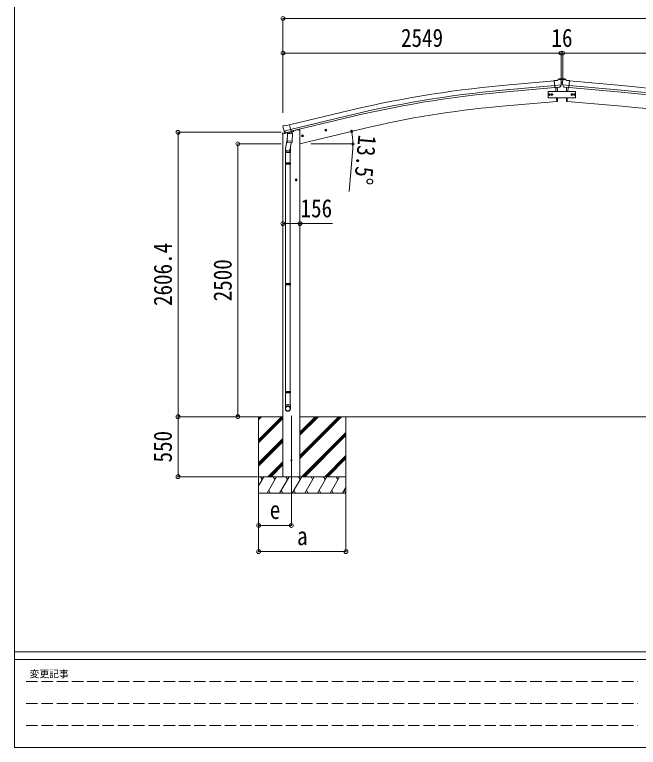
# Model space of a CAD drawing. Units: millimetres at full size. Extents: x -9783 to 33754, y -10064 to 6752.
# Drawn here: x -9783 to -4068, y -6828 to -114 of the extents above; entities that cross this region are included whole.
import ezdxf
from ezdxf.enums import TextEntityAlignment as Align

# ---------------------------------------------------------------- set-up
doc = ezdxf.new("R2010")
doc.units = ezdxf.units.MM
doc.header["$LTSCALE"] = 35
doc.header["$PDMODE"] = 32
doc.header["$PDSIZE"] = 35
doc.linetypes.add('DASHED3', pattern=[4, 3, -1])
for name, color, linetype, lineweight in [('0-0_0', 7, 'Continuous', 9), ('0-1_本体', 4, 'Continuous', 9), ('0-2_部品', 7, 'Continuous', 9), ('0-7_合掌部品', 3, 'Continuous', 9), ('0-8_PARTS2', 2, 'Continuous', 9), ('0-A_寸法', 6, 'Continuous', 9), ('F-0_240', 7, 'Continuous', 9)]:
    doc.layers.add(name, color=color, linetype=linetype, lineweight=lineweight)
doc.styles.add('ＭＳ ゴシック', font='')
doc.styles.get('ＭＳ ゴシック').set_extended_font_data('MS Gothic')

msp = doc.modelspace()

# ---------------------------------------------------------------- linework, layer by layer
at = {"layer": '0-0_0'}
for p, q in [((-7921.68, -3798.38), (-7325.35, -3798.38)), ((-7547.6, -3798.38), (-7547.6, -4498.38)), ((-7547.6, -4009.61), (-7336.37, -3798.38)), ((-7547.6, -3825.76), (-7520.21, -3798.38)), ((-7547.6, -3811.62), (-7534.36, -3798.38)), ((-7547.6, -4023.75), (-7325.35, -3801.5)), ((-7547.6, -4037.89), (-7325.35, -3815.64)), ((-7169.85, -4180.64), (-6787.58, -3798.38)), ((-7169.85, -4152.36), (-6815.87, -3798.38)), ((-7169.85, -4166.5), (-6801.72, -3798.38)), ((-7169.85, -3968.51), (-6999.71, -3798.38)), ((-7169.85, -3954.37), (-7013.86, -3798.38)), ((-7169.85, -3940.23), (-7028, -3798.38)), ((-7169.47, -3798.38), (-2366.47, -3798.38)), ((-2366.22, -3798.38), (-7169.22, -3798.38)), ((-6747.6, -3798.38), (-6747.6, -4498.38)), ((-7153.74, -4348.38), (-6747.6, -3942.24)), ((-7139.6, -4348.38), (-6747.6, -3956.38)), ((-7547.6, -4221.74), (-7325.35, -3999.49)), ((-7547.6, -4235.88), (-7325.35, -4013.63)), ((-7547.6, -4250.03), (-7325.35, -4027.78)), ((-7125.45, -4348.38), (-6747.6, -3970.53)), ((-6941.6, -4348.38), (-6747.6, -4154.37)), ((-7462.1, -4348.38), (-7325.35, -4211.62)), ((-7447.96, -4348.38), (-7325.35, -4225.77)), ((-6927.46, -4348.38), (-6747.6, -4168.52)), ((-6913.32, -4348.38), (-6747.6, -4182.66)), ((-7433.82, -4348.38), (-7325.35, -4239.91)), ((-6747.6, -4348.38), (-7547.6, -4348.38)), ((-7547.6, -4432.21), (-7499.19, -4348.38)), ((-7514.2, -4374.36), (-7529.2, -4348.38)), ((-7470.33, -4498.38), (-7383.73, -4348.38)), ((-7398.73, -4374.36), (-7413.73, -4348.38)), ((-7354.86, -4498.38), (-7268.26, -4348.38)), ((-7283.26, -4374.36), (-7298.26, -4348.38)), ((-7239.39, -4498.38), (-7152.79, -4348.38)), ((-7167.79, -4374.36), (-7182.79, -4348.38)), ((-7123.92, -4498.38), (-7037.32, -4348.38)), ((-7052.32, -4374.36), (-7067.32, -4348.38)), ((-7008.45, -4498.38), (-6921.85, -4348.38)), ((-6951.85, -4348.38), (-6936.85, -4374.36)), ((-6892.98, -4498.38), (-6806.38, -4348.38)), ((-6821.38, -4374.36), (-6836.38, -4348.38)), ((-7455.33, -4472.4), (-7440.33, -4498.38)), ((-7339.86, -4472.4), (-7324.86, -4498.38)), ((-7224.39, -4472.4), (-7209.39, -4498.38)), ((-7108.92, -4472.4), (-7093.92, -4498.38)), ((-6993.45, -4472.4), (-6978.45, -4498.38)), ((-6877.98, -4472.4), (-6862.98, -4498.38)), ((-6777.51, -4498.38), (-6747.6, -4446.57)), ((-6762.51, -4472.4), (-6747.51, -4498.38)), ((-7547.6, -4498.38), (-6747.6, -4498.38))]:
    msp.add_line(p, q, dxfattribs=at)
at = {"layer": '0-1_本体'}
for p, q in [((-4837.97, -720.58), (-5315.28, -763.86)), ((-4697.72, -720.58), (-4220.41, -763.86)), ((-4834.21, -763.57), (-5311.39, -806.84)), ((-4832.74, -780.35), (-5309.87, -823.61)), ((-4702.95, -780.35), (-4225.82, -823.61)), ((-4701.48, -763.57), (-4224.3, -806.84)), ((-5352.3, -957.23), (-4814.36, -910.17)), ((-4183.39, -957.23), (-4721.34, -910.17)), ((-7264.82, -1124.79), (-6781.95, -1007.31)), ((-7254.75, -1166.76), (-6771.75, -1049.24)), ((-7250.82, -1183.13), (-6767.76, -1065.61)), ((-7324.85, -1208.09), (-7324.85, -4348.38)), ((-7169.35, -1298.38), (-6583.67, -1157.77)), ((-7169.35, -1168.38), (-7169.35, -4348.38))]:
    msp.add_line(p, q, dxfattribs=at)
at = {"layer": '0-1_本体', "color": 6}
msp.add_line((-7169.02, -2028.62), (-7325.02, -2028.62), dxfattribs=at)
at = {"layer": '0-1_本体'}
msp.add_lwpolyline([(-7169.35, -1168.38), (-7189.35, -1168.38), (-7222.85, -1176.43)], dxfattribs=at)
for centre, radius, start, end in [((-4410.58, -10753.78), 10030.81, 95.17465, 103.67464), ((-5125.11, -10753.78), 10030.81, 76.32536, 84.82535), ((-4410.58, -10753.78), 9987.65, 95.17465, 103.67464), ((-4410.58, -10753.78), 9970.81, 95.17465, 103.67464), ((-5125.11, -10753.78), 9970.81, 76.32536, 84.82535), ((-5125.11, -10753.78), 9987.65, 76.32536, 84.82535), ((-4618.68, -9342.55), 8417.35, 95.00001, 103.5), ((-4917.01, -9342.55), 8417.35, 76.5, 84.99999)]:
    msp.add_arc(centre, radius, start, end, dxfattribs=at)
at = {"layer": '0-2_部品'}
for p, q in [((-4814.41, -910.17), (-4812.35, -909.91)), ((-4721.28, -910.17), (-4723.34, -909.91)), ((-7326.83, -1140.43), (-7326.56, -1141.58)), ((-7322.61, -1131.85), (-7326.47, -1138.15)), ((-7319.52, -1129.6), (-7306.33, -1126.44)), ((-7291.77, -1129.11), (-7305.03, -1126.41)), ((-7291.77, -1129.11), (-7265.84, -1122.89)), ((-7327.96, -1208.76), (-7285.25, -1198.51)), ((-7327.96, -1201.87), (-7327.96, -1208.76)), ((-7299.45, -1192.66), (-7325.66, -1198.95)), ((-7312.78, -1180.73), (-7255.27, -1166.93)), ((-7295.93, -1195.64), (-7312.3, -1181.15)), ((-7293.22, -1196.21), (-7285.7, -1194.41)), ((-7292.38, -1196.11), (-7290.85, -1195.74)), ((-7290.85, -1195.74), (-7254.15, -1186.93)), ((-7289.01, -1195.97), (-7289.06, -1196.71)), ((-7288.31, -1197.75), (-7262.49, -1204.18)), ((-7281.39, -1203.09), (-7286.06, -1269.93)), ((-7235.7, -1206.29), (-7281.39, -1203.09)), ((-7279.61, -1199.91), (-7279.84, -1203.2)), ((-7260.1, -1188.75), (-7261.12, -1203.36)), ((-7254.15, -1186.93), (-7252.62, -1186.56)), ((-7251.06, -1184.45), (-7250.12, -1184.52)), ((-7250.12, -1184.52), (-7236.8, -1199.84)), ((-7246.13, -1189.11), (-7227.24, -1184.58)), ((-7240.38, -1273.13), (-7235.7, -1206.29)), ((-7236.8, -1199.84), (-7237.25, -1206.18)), ((-7223.4, -1176.4), (-7223.4, -1179.72)), ((-6941.16, -1174.62), (-6921.72, -1169.95)), ((-6936.61, -1166.84), (-6938.74, -1174.04)), ((-6929.31, -1165.09), (-6936.61, -1166.84)), ((-6929.11, -1182.01), (-6933.77, -1162.56)), ((-6924.14, -1170.54), (-6929.31, -1165.09)), ((-6926.27, -1177.73), (-6924.14, -1170.54)), ((-7284.33, -1245.16), (-7300.24, -1341.33)), ((-7286.92, -1282.4), (-7286.05, -1269.93)), ((-7240.38, -1273.13), (-7286.06, -1269.93)), ((-7240.39, -1273.12), (-7241.28, -1285.82)), ((-7155.08, -1225.98), (-7135.64, -1221.31)), ((-7150.53, -1218.2), (-7152.66, -1225.4)), ((-7143.23, -1216.45), (-7150.53, -1218.2)), ((-7143.03, -1233.37), (-7147.7, -1213.92)), ((-7138.06, -1221.89), (-7143.23, -1216.45)), ((-7140.19, -1229.09), (-7138.06, -1221.89)), ((-7286.53, -1283.75), (-7286.53, -1283.75)), ((-7285.08, -1284.53), (-7243.38, -1287.45)), ((-7248.81, -1287.07), (-7259.54, -1350.66)), ((-7302.4, -1378.5), (-7302.4, -1344.14)), ((-7256.4, -1378.5), (-7302.4, -1378.5)), ((-7300.4, -1378.5), (-7300.4, -1472.5)), ((-7258.4, -1378.5), (-7258.4, -1472.5)), ((-7256.4, -1343.84), (-7256.4, -1378.5)), ((-7302.4, -1474.5), (-7301.4, -1472.5)), ((-7256.4, -1474.5), (-7302.4, -1474.5)), ((-7257.4, -1472.5), (-7301.4, -1472.5)), ((-7256.4, -1474.5), (-7257.4, -1472.5)), ((-7256.4, -1474.5), (-7256.4, -1482.5)), ((-7256.4, -1482.5), (-7302.4, -1482.5)), ((-7257.4, -1484.5), (-7301.4, -1484.5)), ((-7300.4, -1484.5), (-7300.4, -2578.68)), ((-7258.4, -1484.5), (-7258.4, -2578.68)), ((-7256.4, -1482.5), (-7257.4, -1484.5)), ((-7193.9, -1628.56), (-7213.9, -1628.56)), ((-7203.9, -1621.05), (-7210.4, -1624.81)), ((-7210.4, -1624.81), (-7210.4, -1632.31)), ((-7210.4, -1632.31), (-7203.9, -1636.06)), ((-7203.9, -1638.56), (-7203.9, -1618.56)), ((-7197.4, -1624.81), (-7203.9, -1621.05)), ((-7302.4, -2580.68), (-7301.4, -2578.68)), ((-7256.4, -2580.68), (-7302.4, -2580.68)), ((-7256.4, -2588.68), (-7302.4, -2588.68)), ((-7257.4, -2578.68), (-7301.4, -2578.68)), ((-7257.4, -2590.68), (-7301.4, -2590.68)), ((-7300.4, -2590.68), (-7300.4, -3568.87)), ((-7258.4, -2590.68), (-7258.4, -3568.87)), ((-7256.4, -2580.68), (-7257.4, -2578.68)), ((-7256.4, -2588.68), (-7257.4, -2590.68)), ((-7256.4, -2580.68), (-7256.4, -2588.68)), ((-7302.4, -3570.87), (-7301.4, -3568.87)), ((-7256.4, -3570.87), (-7302.4, -3570.87)), ((-7256.4, -3578.87), (-7302.4, -3578.87)), ((-7257.4, -3568.87), (-7301.4, -3568.87)), ((-7257.4, -3580.87), (-7301.4, -3580.87)), ((-7300.4, -3580.87), (-7300.4, -3690.87)), ((-7258.4, -3580.87), (-7258.4, -3690.87)), ((-7256.4, -3570.87), (-7257.4, -3568.87)), ((-7256.4, -3578.87), (-7257.4, -3580.87)), ((-7256.4, -3570.87), (-7256.4, -3578.87)), ((-7302.4, -3725.01), (-7302.4, -3690.87)), ((-7256.4, -3690.87), (-7302.4, -3690.87)), ((-7256.4, -3725.01), (-7256.4, -3690.87))]:
    msp.add_line(p, q, dxfattribs=at)
for points in [[(-7260.42, -1188.34), (-7250.69, -1186), (-7265.84, -1122.89)], [(-7313.05, -1180.16), (-7312.46, -1181), (-7312.3, -1181.15)], [(-7260.42, -1188.34), (-7260.65, -1188.49), (-7285.42, -1194.43), (-7285.7, -1194.41)], [(-6938.74, -1174.04), (-6933.57, -1179.48), (-6926.27, -1177.73)], [(-7152.66, -1225.4), (-7147.49, -1230.84), (-7140.19, -1229.09)], [(-7302.4, -1474.5), (-7302.4, -1482.5), (-7301.4, -1484.5)], [(-7203.9, -1636.06), (-7197.4, -1632.31), (-7197.4, -1624.81)], [(-7302.4, -2580.68), (-7302.4, -2588.68), (-7301.4, -2590.68)], [(-7302.4, -3570.87), (-7302.4, -3578.87), (-7301.4, -3580.87)]]:
    msp.add_lwpolyline(points, dxfattribs=at)
for centre, radius in [((-4860.1, -846.91), 6.5), ((-4675.59, -846.91), 6.5), ((-6931.44, -1172.29), 8.5), ((-6931.44, -1172.29), 7.7), ((-6931.44, -1172.29), 6.5), ((-7145.36, -1223.65), 8.5), ((-7145.36, -1223.65), 7.7), ((-7145.36, -1223.65), 6.5), ((-7203.9, -1628.56), 8.5), ((-7203.9, -1628.56), 7.7), ((-7203.9, -1628.56), 6.5)]:
    msp.add_circle(centre, radius, dxfattribs=at)
at = {"layer": '0-2_部品', "color": 4}
msp.add_circle((-7247.4, -4198.44), 4.5, dxfattribs=at)
at = {"layer": '0-2_部品'}
for centre, radius, start, end in [((-4812.72, -906.94), 3, 277, 356.63919), ((-4722.97, -906.94), 3, 183.36081, 263), ((-7318.35, -1134.46), 5, 103.5, 148.5), ((-7305.63, -1129.35), 3, 78.5, 103.5), ((-7324.96, -1201.87), 3, 103.5, 180), ((-7129.75, -1094.33), 202.4, 193.5, 205.09125), ((-7292.5, -1195.62), 0.5, 248.23754, 283.5), ((-7289.51, -1195.93), 0.5, 356, 103.5), ((-7288.07, -1196.78), 1, 176, 256), ((-7262.14, -1203.21), 1.03, 250.03897, 351.96569), ((-7259.5, -1188.83), 0.604, 100.59842, 172.20595), ((-7252.73, -1186.07), 0.5, 283.5, 318.76246), ((-7228.4, -1179.72), 5, 283.5, 0), ((-7284.98, -1282.57), 1.95, 175.04017, 217.47766), ((-7284.94, -1282.54), 2, 217.40962, 266), ((-7243.24, -1285.46), 2, 266, 349.46843), ((-7272.4, -1344.14), 30, 177.45142, 180)]:
    msp.add_arc(centre, radius, start, end, dxfattribs=at)
for centre, major_axis, ratio, start_param, end_param in [((-7323.91, -1139.71), (-1.57, -2.57), 0.99628, 4.712389, 5.4996506), ((-7293.94, -1193.39), (-0.73, -2.92), 0.997631, 5.8041905, 6.6006116), ((-7293.88, -1193.16), (2.63, 3.16), 0.650902, 4.0958226, 4.1686332), ((-7293.91, -1193.29), (-0.73, -2.92), 0.997631, 0.3902369, 0.4789948), ((-7279.4, -1343.84), (23, 0), 0.996195, 2.5560258, 6.5663028), ((-7279.4, -1343.84), (21, 0), 0.996195, 2.9349147, 5.9512394), ((-7279.4, -3723.27), (-23, 0), 0.996195, 3.1415927, 6.2831853), ((-7279.4, -3725.01), (-23, 0), 0.996195, 3.1415927, 6.2831853), ((-7279.4, -3725.01), (0, -23.43), 0.981806, 4.712389, 7.8539816)]:
    msp.add_ellipse(centre, major_axis=major_axis, ratio=ratio, start_param=start_param, end_param=end_param, dxfattribs=at)
msp.add_ellipse((-7279.4, -3725.01), major_axis=(21, 0), ratio=0.996195, dxfattribs=at)
at = {"layer": '0-7_合掌部品'}
for p, q in [((-4811.59, -716.13), (-4838.16, -718.45)), ((-4832.5, -783.11), (-4838.16, -718.45)), ((-4811.59, -716.13), (-4799.87, -709.36)), ((-4784.97, -707.78), (-4798.63, -708.97)), ((-4772.02, -700.8), (-4796.16, -702.91)), ((-4775.83, -713.53), (-4781.32, -708.93)), ((-4774.77, -715.57), (-4774.65, -716.91)), ((-4772.02, -700.8), (-4764.02, -700.8)), ((-4766.76, -705.52), (-4765.92, -705.52)), ((-4766.76, -738.22), (-4765.92, -738.22)), ((-4764.02, -700.8), (-4739.88, -702.91)), ((-4761.27, -715.57), (-4761.39, -716.91)), ((-4760.21, -713.53), (-4754.73, -708.93)), ((-4751.07, -707.78), (-4737.41, -708.97)), ((-4736.52, -708.74), (-4739.88, -702.91)), ((-4736.52, -708.93), (-4736.52, -708.74)), ((-4724.45, -716.13), (-4736.17, -709.36)), ((-4724.45, -716.13), (-4697.89, -718.45)), ((-4703.54, -783.11), (-4697.89, -718.45)), ((-4775.29, -758.42), (-4834.21, -763.57)), ((-4822.54, -782.24), (-4832.5, -783.11)), ((-4825.52, -782.5), (-4822.52, -816.85)), ((-4788.93, -779.3), (-4796.64, -779.98)), ((-4786.54, -777.9), (-4775.61, -758.97)), ((-4774.04, -742.3), (-4762, -742.3)), ((-4760.75, -758.42), (-4701.83, -763.57)), ((-4749.5, -777.9), (-4760.43, -758.97)), ((-4747.11, -779.3), (-4739.41, -779.98)), ((-4713.5, -782.24), (-4713.78, -782.31)), ((-4710.52, -782.5), (-4713.52, -816.85)), ((-4713.5, -782.24), (-4703.54, -783.11)), ((-4817.27, -876.85), (-4814.36, -910.11)), ((-4814.36, -910.11), (-4812.3, -909.86)), ((-4721.68, -910.11), (-4723.74, -909.86)), ((-4718.77, -876.85), (-4721.68, -910.11))]:
    msp.add_line(p, q, dxfattribs=at)
for points in [[(-4799.52, -708.93), (-4799.52, -708.74), (-4796.16, -702.91)], [(-4769.28, -704.68), (-4770.12, -704.68), (-4770.12, -705.52), (-4769.28, -705.52)], [(-4769.28, -737.38), (-4770.12, -737.38), (-4770.12, -738.22), (-4769.28, -738.22)], [(-4767.6, -703.84), (-4767.6, -703), (-4768.44, -703), (-4768.44, -703.84)], [(-4768.44, -706.36), (-4768.44, -707.2), (-4767.6, -707.2), (-4767.6, -706.36)], [(-4767.6, -736.54), (-4767.6, -735.7), (-4768.44, -735.7), (-4768.44, -736.54)], [(-4765.92, -705.52), (-4765.92, -704.68), (-4766.76, -704.68)], [(-4765.92, -738.22), (-4765.92, -737.38), (-4766.76, -737.38)], [(-4822.54, -782.24), (-4822.26, -782.31), (-4796.89, -780.09), (-4796.64, -779.98)], [(-4775.22, -757.79), (-4775.51, -758.77), (-4775.61, -758.97)], [(-4768.44, -739.06), (-4768.44, -739.9), (-4767.6, -739.9), (-4767.6, -739.06)], [(-4760.82, -757.79), (-4760.53, -758.77), (-4760.43, -758.97)], [(-4713.78, -782.31), (-4739.15, -780.09), (-4739.41, -779.98)]]:
    msp.add_lwpolyline(points, dxfattribs=at)
for points in [[(-4643.02, -876.85), (-4643.02, -816.85), (-4893.02, -816.85), (-4893.02, -876.85)], [(-4891.03, -846.85), (-4887.27, -840.35), (-4879.77, -840.35), (-4876.01, -846.85), (-4879.77, -853.35), (-4887.27, -853.35)], [(-4867.53, -846.85), (-4863.77, -840.35), (-4856.27, -840.35), (-4852.51, -846.85), (-4856.27, -853.35), (-4863.77, -853.35)], [(-4668.51, -846.85), (-4672.27, -840.35), (-4679.77, -840.35), (-4683.53, -846.85), (-4679.77, -853.35), (-4672.27, -853.35)], [(-4645.01, -846.85), (-4648.77, -840.35), (-4656.27, -840.35), (-4660.03, -846.85), (-4656.27, -853.35), (-4648.77, -853.35)]]:
    msp.add_lwpolyline(points, close=True, dxfattribs=at)
for centre, radius in [((-4768.02, -705.1), 3.5), ((-4768.02, -737.8), 3.5), ((-4883.52, -846.85), 8.5), ((-4883.52, -846.85), 7.7), ((-4883.52, -846.85), 6.5), ((-4860.02, -846.85), 8.5), ((-4860.02, -846.85), 7.7), ((-4860.02, -846.85), 6.5), ((-4676.02, -846.85), 8.5), ((-4676.02, -846.85), 7.7), ((-4676.02, -846.85), 6.5), ((-4652.52, -846.85), 8.5), ((-4652.52, -846.85), 7.7), ((-4652.52, -846.85), 6.5)]:
    msp.add_circle(centre, radius, dxfattribs=at)
for centre, radius, start, end in [((-4798.37, -711.96), 3, 95, 120), ((-4784.53, -712.76), 5, 50.00648, 94.99352), ((-4976.28, -734.55), 202.4, 353.4085, 5), ((-4769.28, -703.84), 0.84, 270, 0), ((-4769.28, -706.36), 0.84, 0, 90), ((-4769.28, -736.54), 0.84, 270, 0), ((-4769.28, -739.06), 0.84, 0, 90), ((-4766.76, -703.84), 0.84, 180, 270), ((-4766.76, -706.36), 0.84, 90, 180), ((-4766.76, -736.54), 0.84, 180, 270), ((-4766.76, -739.06), 0.84, 90, 180), ((-4559.76, -734.55), 202.4, 175, 186.5915), ((-4751.51, -712.76), 5, 85.00648, 129.99352), ((-4737.67, -711.96), 3, 60, 85), ((-5708.13, -854.29), 900, 2.3844, 4.64986), ((-3827.91, -854.29), 900, 175.35014, 177.6156), ((-4812.67, -906.88), 3, 277, 356.63919), ((-5708.13, -854.29), 900, 356.63919, 358.56384), ((-3827.91, -854.29), 900, 181.43616, 183.36081), ((-4723.37, -906.88), 3, 183.36081, 263)]:
    msp.add_arc(centre, radius, start, end, dxfattribs=at)
for centre, major_axis, ratio, start_param, end_param in [((-4770.44, -711.53), (-15.35, 3.44), 0.101033, 5.9751426, 5.9753737), ((-4777.76, -715.83), (2.71, -1.31), 0.997474, 0.5366567, 1.3225652), ((-4758.28, -715.83), (-2.71, -1.31), 0.997474, 4.9606201, 5.7465286), ((-4765.6, -711.53), (15.35, 3.44), 0.101033, 0.3078116, 0.3080427), ((-4789.2, -776.31), (1.62, -2.54), 0.997631, 5.8041905, 5.8929484), ((-4789.27, -776.2), (-3.5, 2.17), 0.650902, 2.1145521, 2.1873627), ((-4789.14, -776.4), (1.62, -2.54), 0.997631, 5.965759, 6.7621801), ((-4746.9, -776.4), (-1.62, -2.54), 0.997631, 5.8041905, 6.6006116), ((-4746.77, -776.2), (3.5, 2.17), 0.650902, 4.0958226, 4.1686332), ((-4746.84, -776.31), (-1.62, -2.54), 0.997631, 0.3902369, 0.4789948)]:
    msp.add_ellipse(centre, major_axis=major_axis, ratio=ratio, start_param=start_param, end_param=end_param, dxfattribs=at)
at = {"layer": '0-8_PARTS2'}
msp.add_line((-7247.35, -3789.17), (-7247.35, -4548.38), dxfattribs=at)
at = {"layer": '0-A_寸法'}
for p, q in [((-7324.85, -150.08), (-7324.85, -466.7)), ((-7324.85, -150.08), (-2210.85, -150.08)), ((-7324.85, -466.7), (-4775.85, -466.7)), ((-7324.85, -466.7), (-7324.85, -1013.37)), ((-4775.85, -466.7), (-4775.85, -695.7)), ((-4775.85, -466.7), (-4775.85, -695.7)), ((-4775.85, -466.7), (-4759.85, -466.7)), ((-4759.85, -466.7), (-4759.85, -695.7)), ((-4759.85, -466.7), (-2210.85, -466.7)), ((-8285.6, -1192.04), (-7340.51, -1192.04)), ((-8285.6, -3798.44), (-8285.6, -1192.04)), ((-7737.62, -1298.44), (-7340.51, -1298.44)), ((-7737.62, -3798.44), (-7737.62, -1298.44)), ((-7068.52, -1298.44), (-6681.67, -1298.44)), ((-6684.52, -1340.9), (-6718.88, -1733.4)), ((-7169.02, -2028.62), (-6869.02, -2028.62)), ((-8285.6, -3798.44), (-7557.48, -3798.44)), ((-8285.6, -4348.44), (-8285.6, -3798.44)), ((-8285.6, -4348.44), (-7557.48, -4348.44)), ((-7547.27, -5034.8), (-7547.27, -4505.86)), ((-7547.27, -4794.83), (-7547.27, -4505.86)), ((-7247.02, -4794.83), (-7247.02, -4505.86)), ((-6747.27, -5034.8), (-6747.27, -4505.86)), ((-7247.02, -4794.83), (-7547.27, -4794.83)), ((-7547.27, -5034.8), (-6747.27, -5034.8))]:
    msp.add_line(p, q, dxfattribs=at)
for centre in [(-6696.12, -1184.79), (-6682.67, -1298.44)]:
    msp.add_circle(centre, 10.62, dxfattribs=at)
for start, end in [(0, 13.5), (354.99678, 0)]:
    msp.add_arc((-7169.52, -1298.44), 486.86, start, end, dxfattribs=at)
for p in [(-7324.85, -150.08), (-7324.85, -466.7), (-4775.85, -466.7), (-4759.85, -466.7), (-8285.6, -1192.04), (-7737.62, -1298.44), (-7325.02, -2028.62), (-7169.02, -2028.62), (-8285.6, -3798.44), (-7737.62, -3798.44), (-8285.6, -4348.44), (-7547.27, -4794.83), (-7247.02, -4794.83), (-7547.27, -5034.8), (-6747.27, -5034.8)]:
    msp.add_point(p, dxfattribs=at)
at = {"layer": 'F-0_240', "color": 5}
for p, q in [((-9783.03, 6751.9), (-9783.03, -6828.1)), ((-9783.03, -5953.1), (9396.97, -5953.1)), ((-9783.03, -6023.1), (6285.75, -6023.1)), ((-9783.03, -6828.1), (9396.97, -6828.1))]:
    msp.add_line(p, q, dxfattribs=at)
at = {"layer": 'F-0_240', "color": 4, "linetype": 'DASHED3'}
for p, q in [((-9678.03, -6224.35), (-4074.25, -6224.35)), ((-9678.03, -6425.6), (-4074.25, -6425.6)), ((-9678.03, -6626.85), (-4074.25, -6626.85))]:
    msp.add_line(p, q, dxfattribs=at)

# ---------------------------------------------------------------- texts
at = {"layer": '0-A_寸法', "color": 7, "style": 'ＭＳ ゴシック', "width": 0.85}
for s, p in [('2549', (-6242.85, -459.7)), ('16', (-4864.1, -459.7)), ('156', (-7163.4, -2021.62)), ('e', (-7445.4, -4785.33)), ('a', (-7195.4, -5025.3))]:
    msp.add_text(s, height=166.8, dxfattribs=at).set_placement(p, align=Align.BOTTOM_LEFT)
for s, rotation, p in [('13.5°', 264.997, (-6682.07, -1206.85)), ('2606.4', 90, (-8292.6, -2783.99)), ('2500', 90, (-7744.62, -2740.94)), ('550', 90, (-8292.6, -4217.81))]:
    msp.add_text(s, height=166.8, rotation=rotation, dxfattribs=at).set_placement(p, align=Align.BOTTOM_LEFT)
at = {"layer": 'F-0_240', "style": 'ＭＳ ゴシック'}
msp.add_text('変更記事', height=64.15, dxfattribs=at).set_placement((-9646.27, -6206.85), align=Align.BOTTOM_LEFT)

doc.saveas('drawing.dxf')
